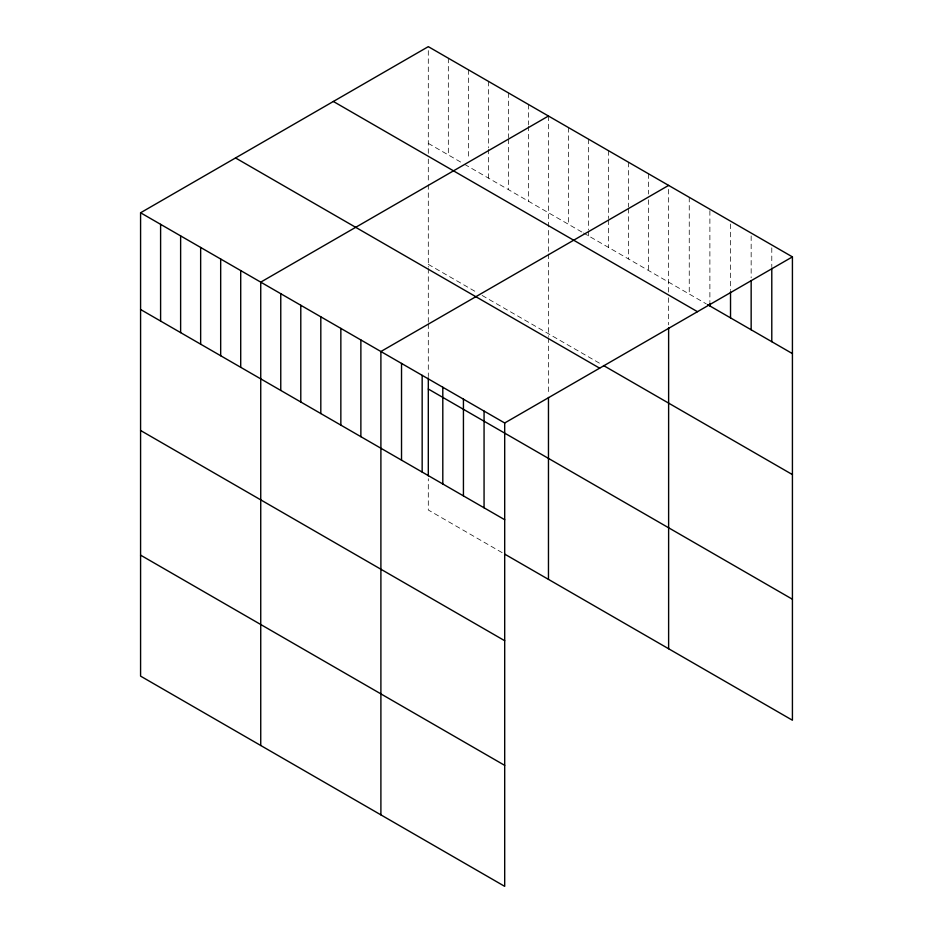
<?xml version="1.0" encoding="UTF-8"?>
<svg xmlns="http://www.w3.org/2000/svg" width="933" height="933" viewBox="0 0 933 933"><rect width="100%" height="100%" fill="white"/><g stroke="black" fill="none" stroke-linecap="round" stroke-linejoin="round"><path stroke-width="0.7" stroke-dasharray="4.67 3.5" d="M428.305 159.042L428.305 183.241M428.305 153.35L428.305 46.65M668.623 297.79L668.623 324.836M668.623 292.087L668.623 185.399M428.305 143.379L463.351 163.613M464.599 164.336L582.262 232.27M583.51 232.993L706.246 303.855M428.305 264.366L477.113 292.554M482.128 295.446L602.286 364.815M502.152 552.651L428.305 510.013L428.305 478.699M771.789 247.851L771.789 266.616M751.158 235.932L751.158 277.801M730.527 224.025L730.527 290.431M709.885 210.671L709.885 301.627M689.254 197.306L689.254 294.047M648.598 173.83L648.598 194.052M648.598 199.825L648.598 270.57M628.574 162.272L628.574 207.033M628.574 208.467L628.574 259.001M608.538 150.714L608.538 218.567M608.538 220.013L608.538 247.443M588.513 139.145L588.513 230.101M588.513 231.547L588.513 235.874M568.489 127.588L568.489 224.317M548.464 116.019L548.464 252.61M548.464 254.033L548.464 336.51M548.464 337.898L548.464 394.682M528.44 104.461L528.44 124.672M528.44 126.118L528.44 201.19M508.403 92.903L508.403 137.652M508.403 139.099L508.403 189.632M488.379 81.334L488.379 147.752M488.379 149.198L488.379 178.063M468.354 69.777L468.354 159.286M448.33 58.208L448.33 154.948M428.305 184.664L428.305 267.141M428.305 268.529L428.305 322.538M428.305 323.926L428.305 376.559"/><path stroke-width="1.4" d="M140.58 212.771L504.695 422.987L504.695 886.35L140.58 676.122L140.58 212.771L428.305 46.65L792.42 256.878L792.42 720.229L504.648 554.085M548.464 116.019L260.739 282.139L260.739 745.502M668.623 185.399L380.897 351.519L380.897 814.871M504.695 422.987L792.42 256.878M707.459 304.555L792.42 353.607M333.349 101.464L697.476 311.692M603.534 365.538L792.42 474.594M235.524 157.945L599.651 368.173M428.305 389.026L792.42 599.243M140.58 309.499L504.695 519.716M140.58 430.486L504.695 640.714M140.58 555.135L504.695 765.363M771.789 268.063L771.789 341.688M751.158 280.693L751.158 329.781M730.527 291.877L730.527 317.861M709.885 303.062L709.885 305.954M668.623 327.681L668.623 648.762M548.464 397.458L548.464 579.381M484.064 411.08L484.064 507.809M463.433 399.161L463.433 495.901M442.802 387.253L442.802 483.982M428.305 377.947L428.305 475.853M422.159 375.334L422.159 472.075M401.528 363.427L401.528 460.156M360.873 339.95L360.873 436.679M340.848 328.393L340.848 425.121M320.812 316.823L320.812 413.564M300.788 305.266L300.788 401.995M280.763 293.708L280.763 390.437M240.714 270.582L240.714 367.31M220.678 259.012L220.678 355.753M200.653 247.455L200.653 344.184M180.629 235.886L180.629 332.626M160.604 224.328L160.604 321.057"/></g></svg>
